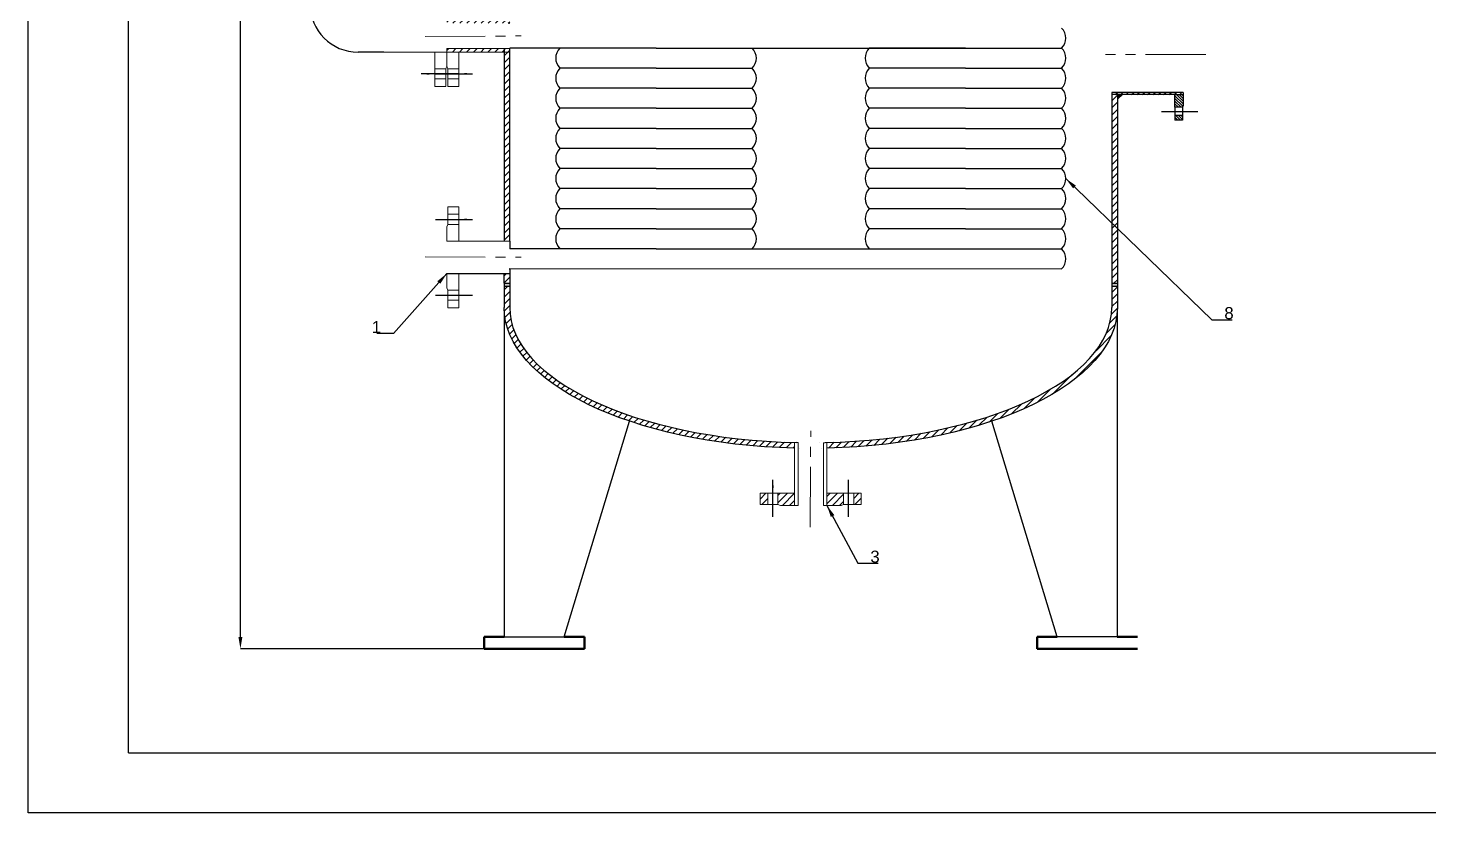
# Model space of a CAD drawing. Header units: inches. Extents: x 102447 to 288095, y 37526 to 105682.
# Drawn here: x 130085 to 133576, y 82265 to 84221 of the extents above; entities that cross this region are included whole.
import ezdxf

# ---------------------------------------------------------------- set-up
doc = ezdxf.new("R2010")
doc.units = ezdxf.units.IN
doc.header["$LTSCALE"] = 200
doc.header["$MEASUREMENT"] = 0
doc.linetypes.add('ACAD_ISO04W100', pattern=[30, 24, -3, 0, -3])
doc.linetypes.add('CENTER2', pattern=[1.125, 0.75, -0.125, 0.125, -0.125])
for name, color, linetype, lineweight in [('chinh', 7, 'Continuous', 50), ('KI HIEU', 40, 'Continuous', 25), ('tam', 211, 'CENTER2', 18)]:
    doc.layers.add(name, color=color, linetype=linetype, lineweight=lineweight)
for name, color, linetype in [('d', 6, 'Continuous'), ('EQUIP', 3, 'Continuous'), ('Layer1', 5, 'ACAD_ISO04W100')]:
    doc.layers.add(name, color=color, linetype=linetype)
doc.styles.get("Standard").update_dxf_attribs({"font": 'Font - TrueType - Arial.ttf'})
doc.dimstyles.get("Standard").update_dxf_attribs({"dimtxt": 30, "dimasz": 30, "dimexe": 0.18, "dimexo": 0.0625, "dimgap": 1, "dimtad": 1, "dimtoh": 1, "dimdec": 0, "dimzin": 0, "dimdsep": 46, "dimtxsty": 'Standard', "dimcen": 0.09, "dimadec": 0, "dimazin": 0, "dimtfac": 1, "dimtdec": 0, "dimtofl": 0, "dimtmove": 0, "dimatfit": 3, "dimfxl": 1, "dimtolj": 1, "dimtzin": 0, "dimarcsym": 0})
pattern_1 = [(45, (45085.28605704137, 71704.26901997528), (-8.909469814888897, 8.9094698148889), [])]
pattern_2 = [(315, (117763.8820273316, 127629.9710141219), (3.341051180583338, 3.341051180583336), [])]

# ---------------------------------------------------------------- blocks, each defined once
blk = doc.blocks.new('*D80')
at = {"layer": 'Defpoints', "color": 0, "transparency": 16777216}
for p in [(130614.4834308268, 90011.48046601511), (131933.3841119655, 90011.48046601511), (131271.4878481861, 82674.19684947745)]:
    blk.add_point(p, dxfattribs=at)
at = {"layer": 'EQUIP', "color": 0, "lineweight": -2, "transparency": 16777216}
for p, q in [((131933.3216119655, 90011.48046601511), (130614.3034308268, 90011.48046601511)), ((130614.4834308268, 82704.19684947745), (130614.4834308268, 89981.48046601511)), ((131271.4253481861, 82674.19684947745), (130614.3034308268, 82674.19684947745))]:
    blk.add_line(p, q, dxfattribs=at)
at = {"layer": 'EQUIP', "color": 0, "transparency": 16777216}
for points in [[(130609.4834308268, 89981.48046601511), (130619.4834308268, 89981.48046601511), (130614.4834308268, 90011.48046601511)], [(130609.4834308268, 82704.19684947745), (130619.4834308268, 82704.19684947745), (130614.4834308268, 82674.19684947745)]]:
    blk.add_solid(points, dxfattribs=at)
at = {"layer": 'EQUIP', "color": 0, "transparency": 16777216, "insert": (130598.1662411951, 86342.83865774622), "char_height": 30, "attachment_point": 5, "rotation": 90}
blk.add_mtext('\\A1;7000', dxfattribs=at)

msp = doc.modelspace()

# ---------------------------------------------------------------- hatches: boundary and pattern name
h = msp.add_hatch(color=256)
h.dxf.hatch_style = 1
h.paths.add_polyline_path([(132785.5262375496, 89629.62940688235), (132785.5262375496, 89622.21292979774), (132799.569602926, 89622.21292979775), (132799.569602926, 89629.62940688235)])
h.paths.add_polyline_path([(131285.4444828093, 89622.21292979382), (131285.4444828093, 89629.62940688235), (131271.487848186, 89629.62940688235), (131271.487848186, 89622.21292979381)])
h.paths.add_polyline_path([(131271.487848186, 83585.1682000192), (131271.487848186, 83577.75172293067), (131285.4444828093, 83577.7517229307), (131285.4444828093, 83585.1682000192)])
h.paths.add_polyline_path([(132799.5696029257, 83585.1682000192), (132785.5262375496, 83585.1682000192), (132785.5262375496, 83577.75172293457), (132799.5696029257, 83577.75172293463)])
h = msp.add_hatch()
h.set_pattern_fill('ANSI31', color=256, scale=100)
h.set_pattern_definition([(45, (238.6744122883538, 0), (-8.838834764831843, 8.838834764831843), [])])
edge = h.paths.add_edge_path()
edge.add_ellipse((132035.5287255559, 83524.42932586238), major_axis=(-764.0408773698728, -1.9790605e-09), ratio=0.4590331824288924, start_angle=93.02173843071613, end_angle=158.1053849663019)
edge.add_ellipse((132035.5287255559, 83524.42932586238), major_axis=(-764.0408773698728, -1.9790605e-09), ratio=0.4590331824288924, start_angle=158.1053849663019, end_angle=180)
edge.add_line((132799.5696029258, 83524.42932586455), (132799.5696029257, 83577.75172293463))
edge.add_line((132799.5696029257, 83577.75172293463), (132785.5262375496, 83577.75172293457))
edge.add_line((132785.5262375496, 83577.75172293457), (132785.5262375496, 83524.42932586037))
edge.add_ellipse((132035.4853601794, 83524.42932586037), major_axis=(-750.0408773701346, 0), ratio=0.4489356855102579, start_angle=93.08151245168392, end_angle=180, ccw=False)
edge.add_line((132075.8050179261, 83188.19608484827), (132075.8050179261, 83174.19684947738))
edge = h.paths.add_edge_path()
edge.add_ellipse((132035.4853601794, 83524.42932586037), major_axis=(-750.0408773701346, 0), ratio=0.4489356855102579, start_angle=1.1368683772161603e-13, end_angle=86.9184875483163, ccw=False)
edge.add_line((131285.4444828093, 83524.42932586037), (131285.4444828093, 83577.7517229307))
edge.add_line((131285.4444828093, 83577.7517229307), (131271.487848186, 83577.75172293067))
edge.add_line((131271.487848186, 83577.75172293067), (131271.487848186, 83524.42932586059))
edge.add_ellipse((132035.5287255559, 83524.42932586238), major_axis=(-764.0408773698728, -1.9790605e-09), ratio=0.4590331824288924, start_angle=0, end_angle=21.8946150335844)
edge.add_ellipse((132035.5287255559, 83524.42932586238), major_axis=(-764.0408773698728, -1.9790605e-09), ratio=0.4590331824288924, start_angle=21.8946150335844, end_angle=54.74106035382532)
edge.add_ellipse((132035.5287255559, 83524.42932586238), major_axis=(-764.0408773698728, -1.9790605e-09), ratio=0.4590331824288924, start_angle=54.74106035382532, end_angle=86.97174851454668)
edge.add_line((131995.1657024327, 83174.19895336713), (131995.1657024327, 83188.19608484827))
h.paths.add_polyline_path([(132799.5696029257, 84054.70221283929), (132785.5262375496, 84054.70221283929), (132785.5262375496, 83619.39625593078), (132785.5262375496, 83585.1682000192), (132799.5696029256, 83585.1682000192)])
h.paths.add_polyline_path([(131285.4444828093, 84789.08361601892), (131271.487848186, 84789.08361601892), (131271.487848186, 84260.81744884369), (131285.4444828093, 84260.81744884369)])
edge = h.paths.add_edge_path()
edge.add_arc((132630.5112949721, 84911.41634027143), 266.7347769212589, 305.5366476689805, 309.33154105850355, ccw=False)
edge.add_line((132785.5438325184, 84694.36253698479), (132785.5264614776, 84254.51898522124))
edge.add_line((132785.5264614776, 84254.51898522124), (132799.5696029257, 84254.55299157706))
edge.add_line((132799.5696029257, 84254.55299157706), (132799.5696029257, 84705.09927909834))
edge = h.paths.add_edge_path()
edge.add_arc((132630.511294972, 84911.41634027088), 266.7347769213214, 50.66845894147515, 54.45882668854848)
edge.add_line((132785.560976542, 85128.45789726933), (132785.5438325184, 84694.3625369848))
edge.add_arc((132630.5112949723, 84911.41634027155), 266.7347769212575, 305.5366476689424, 309.3315410584635)
edge.add_line((132799.5696029257, 84705.09927909834), (132799.5696029258, 85117.73340144393))
edge = h.paths.add_edge_path()
edge.add_line((132799.5696029258, 85341.21235590335), (132785.5693789987, 85341.21235590335))
edge.add_line((132785.5693789987, 85341.21235590335), (132785.560976542, 85128.45789726933))
edge.add_arc((132630.511294972, 84911.41634027088), 266.7347769213205, 50.668458941475194, 54.45882668854853, ccw=False)
edge.add_line((132799.5696029258, 85117.73340144393), (132799.5696029258, 85341.21235590335))
h.paths.add_polyline_path([(132799.5696029258, 86484.7945944045), (132785.569602926, 86484.7945944045), (132785.569602926, 85541.0293395195), (132799.5696029257, 85541.06324140557)])
h.paths.add_polyline_path([(131285.4444828093, 85988.01170048695), (131271.487848186, 85988.01170048695), (131271.487848186, 84844.89022891858), (131285.4444828093, 84844.89022891858)])
h.paths.add_polyline_path([(131285.4444828092, 87192.47622951893), (131271.487848186, 87192.47622951893), (131271.487848186, 86043.81831338657), (131285.4444828092, 86043.81831338657)])
h.paths.add_polyline_path([(131271.487848186, 83689.82746556807), (131285.4444828093, 83689.82746556807), (131285.4444828093, 83710.81765870714), (131271.487848186, 83710.81765870714)])
h.paths.add_polyline_path([(131285.4444828093, 83609.18815007464), (131271.487848186, 83609.18815007468), (131271.487848186, 83585.1682000192), (131285.4444828093, 83585.1682000192)])
h.paths.add_polyline_path([(131271.487848186, 84232.42072807407), (131285.4444828093, 84232.4207280741), (131285.4444828093, 84260.81744884369), (131271.487848186, 84260.81744884369)])
h.paths.add_polyline_path([(131285.4444828093, 84169.42126284512), (131271.487848186, 84169.42126284512), (131271.487848186, 83710.81765870714), (131285.4444828093, 83710.81765870714)])
h = msp.add_hatch()
h.set_pattern_fill('ANSI31', color=6, scale=100)
h.set_pattern_definition([(45, (0, -5421.740139694768), (-8.838834764831843, 8.838834764831843), [])])
h.paths.add_polyline_path([(131285.4444828093, 84232.4207280741), (131128.7315374366, 84232.4207280741), (131128.7315374366, 84241.2406532063), (131285.4444828093, 84241.2406532063)])
h.paths.add_polyline_path([(131285.4444828093, 84160.6013377129), (131158.9712807464, 84160.6013377129), (131128.7315374366, 84160.6013377129), (131128.7315374366, 84169.42126284509), (131285.4444828093, 84169.42126284509)])
at = {"linetype": 'Continuous'}
msp.add_hatch(color=0, dxfattribs=at).paths.add_polyline_path([(132799.6926460849, 84043.07778499823), (132812.5189600459, 84054.70221283929), (132799.5776186977, 84054.70221283929)])
at = {"layer": 'd', "linetype": 'ByBlock'}
h = msp.add_hatch(dxfattribs=at)
h.set_pattern_fill('ANSI31', color=256, scale=75.59935827461754, angle=-1.27e-14, style=0)
h.set_pattern_definition([(44.99999999999999, (117767.6620004094, 127629.9710141219), (-6.682102361166673, 6.682102361166677), [])])
h.paths.add_polyline_path([(132942.9545855176, 84054.70221283929), (132837.3366052784, 84054.70221283929), (132812.5189600459, 84054.70221283929), (132785.6926460849, 84054.70221283929), (132785.6926460851, 84060.37216470936), (132837.3272327657, 84060.37216470962), (132963.1144143907, 84060.37216470962), (132963.1144143907, 84054.70221283929)])
edge = h.paths.add_edge_path(flags=16)
edge.add_line((132785.6926460849, 84054.70221283929), (132812.5189600457, 84054.70221283929))
at = {"layer": 'd'}
h = msp.add_hatch(dxfattribs=at)
h.set_pattern_fill('ANSI31', color=256, scale=37.79967913730877, angle=-90.00000000000001, style=0)
h.set_pattern_definition(pattern_2)
h.paths.add_polyline_path([(132942.9545855176, 84023.2024802248), (132942.9545855176, 84054.70221283929), (132963.1144143907, 84054.70221283929), (132963.1144143907, 84027.61244279043), (132961.8544250863, 84023.2024802248)])
h = msp.add_hatch(dxfattribs=at)
h.set_pattern_fill('ANSI31', color=256, scale=37.79967913730877, angle=-90.00000000000001, style=0)
h.set_pattern_definition(pattern_2)
h.paths.add_polyline_path([(132942.9545855176, 84003.04265135144), (132942.9545855176, 83991.07275295783), (132961.8544250863, 83991.07275295783), (132961.8544250863, 84003.04265135144)])
at = {"layer": 'd', "linetype": 'ByBlock'}
h = msp.add_hatch(dxfattribs=at)
h.set_pattern_fill('ANSI31', color=256, scale=100.7991443661567, style=0)
h.set_pattern_definition(pattern_1)
h.paths.add_polyline_path([(131928.3862692903, 83061.72288278533), (131909.4864297219, 83061.72288278533), (131909.4864297219, 83034.00311808495), (131928.3862692903, 83034.00311808495)])
h = msp.add_hatch(dxfattribs=at)
h.set_pattern_fill('ANSI31', color=256, scale=100.7991443661567, style=0)
h.set_pattern_definition(pattern_1)
h.paths.add_polyline_path([(131953.586055382, 83061.72288278533), (131995.1657024327, 83061.72288278533), (131995.1657024327, 83031.48313947553), (131959.8860019048, 83031.48313947553), (131953.586055382, 83034.00311808495)])
h = msp.add_hatch(dxfattribs=at)
h.set_pattern_fill('ANSI31', color=256, scale=100.7991443661567, style=0)
h.set_pattern_definition(pattern_1)
h.paths.add_polyline_path([(132117.3846649768, 83061.72288278533), (132075.8050179261, 83061.72288278533), (132075.8050179261, 83031.48313947553), (132111.084718454, 83031.48313947553), (132117.3846649768, 83034.00311808495)])
h = msp.add_hatch(dxfattribs=at)
h.set_pattern_fill('ANSI31', color=256, scale=100.7991443661567, style=0)
h.set_pattern_definition(pattern_1)
h.paths.add_polyline_path([(132142.5844510685, 83061.72288278533), (132161.4842906374, 83061.72288278533), (132161.4842906374, 83034.00311808495), (132142.5844510685, 83034.00311808495)])

# ---------------------------------------------------------------- linework, layer by layer
for p, q in [((130085.2271617518, 82265.4613463471), (130085.2271617518, 90975.46134634712)), ((130335.2271617518, 82415.4613463471), (130335.2271617518, 90825.46134634713)), ((131271.487848186, 84169.42126284509), (131271.487848186, 83689.82746556807)), ((131410.3842991323, 84170.65841471322), (131285.4444828093, 84170.65841471321)), ((131285.4444828093, 83689.82746556807), (131285.4444828093, 84170.65841471321)), ((131650.028789112, 84170.65841471322), (131410.3842991323, 84170.65841471322)), ((131650.028789112, 84170.65841471322), (132660.6731519793, 84170.65841471325)), ((132421.0286619997, 84170.65841471322), (132181.38417202, 84170.65841471322)), ((132421.0286619997, 84170.65841471322), (132660.6731519794, 84170.65841471322)), ((130970.1109980267, 84160.60133771293), (130907.5978390308, 84160.6013377129)), ((130972.0185920638, 84160.6013377129), (130970.1109980267, 84160.60133771293)), ((131650.0291310343, 84120.65862457642), (131410.3846410546, 84120.65862457642)), ((131650.0291310343, 84120.65862457642), (131889.673621014, 84120.65862457642)), ((132421.0283200774, 84120.65862457642), (132181.3838300977, 84120.65862457642)), ((132421.0283200774, 84120.65862457642), (132660.6728100571, 84120.65862457642)), ((131650.0291310343, 84070.65862457642), (131410.3846410546, 84070.65862457642)), ((131650.0291310343, 84070.65862457642), (131889.673621014, 84070.65862457642)), ((132421.0283200774, 84070.65862457642), (132181.3838300977, 84070.65862457642)), ((132421.0283200774, 84070.65862457642), (132660.6728100571, 84070.65862457642)), ((132785.5262375496, 84060.37216470962), (132785.5262375496, 83619.39625593078)), ((132799.5696029257, 84054.7022128393), (132799.5696029257, 83585.1682000192)), ((131650.0291310343, 84020.65862457642), (131410.3846410546, 84020.65862457642)), ((131650.0291310343, 84020.65862457642), (131889.673621014, 84020.65862457642)), ((132421.0283200774, 84020.65862457642), (132181.3838300977, 84020.65862457642)), ((132421.0283200774, 84020.65862457642), (132660.6728100571, 84020.65862457642)), ((131650.0291310343, 83970.65862457642), (131410.3846410546, 83970.65862457642)), ((131650.0291310343, 83970.65862457642), (131889.673621014, 83970.65862457642)), ((132421.0283200774, 83970.65862457642), (132181.3838300977, 83970.65862457642)), ((132421.0283200774, 83970.65862457642), (132660.6728100571, 83970.65862457642)), ((131650.0291310343, 83920.65862457642), (131410.3846410546, 83920.65862457642)), ((131650.0291310343, 83920.65862457642), (131889.673621014, 83920.65862457642)), ((132421.0283200774, 83920.65862457642), (132181.3838300977, 83920.65862457642)), ((132421.0283200774, 83920.65862457642), (132660.6728100571, 83920.65862457642)), ((131650.0291310343, 83870.65862457642), (131410.3846410546, 83870.65862457642)), ((131650.0291310343, 83870.65862457642), (131889.673621014, 83870.65862457642)), ((132421.0283200774, 83870.65862457642), (132181.3838300977, 83870.65862457642)), ((132421.0283200774, 83870.65862457642), (132660.6728100571, 83870.65862457642)), ((131650.0291310343, 83820.65862457642), (131410.3846410546, 83820.65862457642)), ((131650.0291310343, 83820.65862457642), (131889.673621014, 83820.65862457642)), ((132421.0283200774, 83820.65862457642), (132181.3838300977, 83820.65862457642)), ((132421.0283200774, 83820.65862457642), (132660.6728100571, 83820.65862457642)), ((131650.0291310343, 83770.65862457642), (131410.3846410546, 83770.65862457642)), ((131650.0291310343, 83770.65862457642), (131889.673621014, 83770.65862457642)), ((132421.0283200774, 83770.65862457642), (132181.3838300977, 83770.65862457642)), ((132421.0283200774, 83770.65862457642), (132660.6728100571, 83770.65862457642)), ((131650.0291310343, 83720.65862457643), (131410.3846410546, 83720.65862457642)), ((131650.0291310343, 83720.65862457643), (131889.673621014, 83720.65862457642)), ((132421.0283200774, 83720.65862457643), (132181.3838300977, 83720.65862457642)), ((132421.0283200774, 83720.65862457643), (132660.6728100571, 83720.65862457642)), ((131285.4444828093, 83689.82746556807), (131285.4444828093, 83670.61573102226)), ((131650.0291310343, 83670.65862457642), (131285.4444828093, 83670.65862457642)), ((131285.4444828093, 83670.61573102226), (131285.4444828093, 83670.65862457642)), ((131650.0291310343, 83670.65862457642), (132660.6733229404, 83670.6583572743)), ((131128.7315374366, 83609.18815007465), (131285.4444828093, 83609.18815007465)), ((131271.487848186, 83585.1682000192), (131271.487848186, 83609.18815007465)), ((131285.4444828093, 83621.43587096622), (132660.6733229404, 83620.65835727482)), ((132785.5262375496, 83619.39625593078), (132785.5262375496, 83585.1682000192)), ((131271.487848186, 83585.1682000192), (131285.4444828093, 83585.1682000192)), ((131271.487848186, 83585.1682000192), (131271.487848186, 83577.75172293067)), ((131271.487848186, 83577.75172293067), (131271.487848186, 83524.42932586037)), ((131271.487848186, 83577.75172293067), (131285.4444828093, 83577.7517229307)), ((131285.4444828093, 83585.1682000192), (131285.4444828093, 83577.75172293073)), ((132785.5262375496, 83585.1682000192), (132799.5696029257, 83585.1682000192)), ((132785.5262375496, 83585.1682000192), (132785.5262375496, 83577.75172293457)), ((132785.5262375496, 83577.75172293457), (132785.5262375496, 83524.42932586037)), ((132785.5262375496, 83577.75172293457), (132799.5696029257, 83577.75172293463)), ((132799.5696029257, 83585.1682000192), (132799.5696029257, 83577.75172293463)), ((132799.5696029257, 83577.75172293461), (132799.5696029258, 83524.4293258604)), ((131271.6537066964, 83517.12192914497), (131271.4878481859, 82704.19684947762)), ((132799.3087103899, 83517.12192914497), (132799.4745689004, 82704.19684947762)), ((131421.4878481859, 82704.19684947762), (131583.8831915551, 83241.54613785283)), ((132649.4745689004, 82704.19684947762), (132487.0792255312, 83241.54613785283)), ((132003.9856275649, 83187.70921041752), (131999.369363053, 83188.09979975113)), ((132066.976789521, 83187.70921041751), (132071.3867520874, 83188.0951690375)), ((131271.4878481859, 82704.19684947762), (131421.4878481859, 82704.19684947762)), ((132799.4745689004, 82704.19684947762), (132649.4745689004, 82704.19684947762)), ((130335.2271617518, 82415.4613463471), (136275.2004645863, 82415.4613463471)), ((136425.2004645863, 82265.46134634712), (130085.2271617518, 82265.4613463471))]:
    msp.add_line(p, q)
at = {"color": 0, "linetype": 'Continuous', "lineweight": 9}
for p, q in [((131128.7315374366, 84160.6013377129), (131128.7315374366, 84169.42126284509)), ((131285.4444828093, 84169.42126284509), (131128.7315374366, 84169.42126284509)), ((131128.7315374366, 84160.6013377129), (131128.7315374366, 84169.42126284509)), ((130972.0185920638, 84160.6013377129), (131098.4917941268, 84160.6013377129)), ((131098.4917941268, 84160.6013377129), (131128.7315374366, 84160.6013377129)), ((131098.4917941268, 84119.0216906622), (131098.4917941268, 84160.6013377129)), ((131158.9712807464, 84160.6013377129), (131128.7315374366, 84160.6013377129)), ((131128.7315374366, 84160.6013377129), (131128.7315374366, 84125.321637185)), ((131128.7315374366, 84160.6013377129), (131128.7315374366, 84125.321637185)), ((131158.9712807464, 84119.0216906622), (131158.9712807464, 84160.6013377129)), ((131285.4444828093, 84160.6013377129), (131158.9712807464, 84160.6013377129)), ((131098.4917941268, 84093.8219045705), (131098.4917941268, 84119.0216906622)), ((131126.2115588271, 84119.0216906622), (131098.4917941268, 84119.0216906622)), ((131126.2115588271, 84093.8219045705), (131098.4917941268, 84093.8219045705)), ((131098.4917941268, 84093.8219045705), (131098.4917941268, 84074.92206500207)), ((131128.7315374366, 84125.321637185), (131126.2115588271, 84119.0216906622)), ((131126.2115588271, 84093.8219045705), (131126.2115588271, 84119.0216906622)), ((131126.2115588271, 84093.8219045705), (131126.2115588271, 84074.92206500207)), ((131128.7315374366, 84125.321637185), (131131.251516046, 84119.0216906622)), ((131131.251516046, 84093.8219045705), (131131.251516046, 84119.0216906622)), ((131131.251516046, 84119.0216906622), (131158.9712807464, 84119.0216906622)), ((131131.251516046, 84093.8219045705), (131158.9712807464, 84093.8219045705)), ((131131.251516046, 84093.8219045705), (131131.251516046, 84074.92206500207)), ((131158.9712807464, 84093.8219045705), (131158.9712807464, 84119.0216906622)), ((131158.9712807464, 84093.8219045705), (131158.9712807464, 84074.92206500207)), ((131126.2115588271, 84074.92206500207), (131098.4917941268, 84074.92206500207)), ((131131.251516046, 84074.92206500207), (131158.9712807464, 84074.92206500207)), ((131131.251516046, 83775.50673827888), (131158.9712807464, 83775.50673827888)), ((131131.251516046, 83756.60689871045), (131131.251516046, 83775.50673827888)), ((131131.251516046, 83756.60689871045), (131131.251516046, 83731.40711261878)), ((131131.251516046, 83756.60689871045), (131158.9712807464, 83756.60689871045)), ((131158.9712807464, 83756.60689871045), (131158.9712807464, 83775.50673827888)), ((131158.9712807464, 83756.60689871045), (131158.9712807464, 83731.40711261878)), ((131128.7315374366, 83725.10716609597), (131131.251516046, 83731.40711261878)), ((131128.7315374366, 83689.82746556807), (131128.7315374366, 83725.10716609597)), ((131131.251516046, 83731.40711261878), (131158.9712807464, 83731.40711261878)), ((131158.9712807464, 83731.40711261878), (131158.9712807464, 83689.82746556807)), ((131285.4444828093, 83689.82746556807), (131128.7315374366, 83689.82746556807)), ((131128.7315374366, 83609.18815007465), (131128.7315374366, 83573.90844954675)), ((131158.9712807464, 83567.60850302395), (131158.9712807464, 83609.18815007465)), ((131128.7315374366, 83573.90844954675), (131131.251516046, 83567.60850302395)), ((131131.251516046, 83542.40871693226), (131131.251516046, 83567.60850302395)), ((131131.251516046, 83567.60850302395), (131158.9712807464, 83567.60850302395)), ((131131.251516046, 83542.40871693226), (131131.251516046, 83523.50887736338)), ((131131.251516046, 83542.40871693226), (131158.9712807464, 83542.40871693226)), ((131158.9712807464, 83542.40871693226), (131158.9712807464, 83567.60850302395)), ((131158.9712807464, 83542.40871693226), (131158.9712807464, 83523.50887736338)), ((131131.251516046, 83523.50887736338), (131158.9712807464, 83523.50887736338)), ((131995.1657024327, 83188.19608484827), (131995.1657024327, 83061.72288278533)), ((132003.9856275649, 83187.70921041752), (132003.9856275649, 83031.48313947553)), ((132066.9850927939, 83187.70921041751), (132066.9850927939, 83031.48313947553)), ((132066.9850927939, 83187.70921041751), (132066.9850927939, 83031.48313947553)), ((132075.8050179261, 83188.19608484827), (132075.8050179261, 83061.72288278533)), ((131909.4864297219, 83034.00311808495), (131909.4864297219, 83061.72288278533)), ((131928.3862692903, 83061.72288278533), (131909.4864297219, 83061.72288278533)), ((131928.3862692903, 83061.72288278533), (131953.586055382, 83061.72288278533)), ((131928.3862692903, 83034.00311808495), (131928.3862692903, 83061.72288278533)), ((131953.586055382, 83061.72288278533), (131995.1657024327, 83061.72288278533)), ((131953.586055382, 83034.00311808495), (131953.586055382, 83061.72288278533)), ((131995.1657024327, 83061.72288278533), (131995.1657024327, 83031.48313947553)), ((132117.3846649768, 83061.72288278533), (132075.8050179261, 83061.72288278533)), ((132075.8050179261, 83061.72288278533), (132075.8050179261, 83031.48313947553)), ((132117.3846649768, 83034.00311808495), (132117.3846649768, 83061.72288278533)), ((132142.5844510685, 83061.72288278533), (132117.3846649768, 83061.72288278533)), ((132142.5844510685, 83061.72288278533), (132161.4842906374, 83061.72288278533)), ((132142.5844510685, 83034.00311808495), (132142.5844510685, 83061.72288278533)), ((132161.4842906374, 83034.00311808495), (132161.4842906374, 83061.72288278533)), ((131928.3862692903, 83034.00311808495), (131909.4864297219, 83034.00311808495)), ((131928.3862692903, 83034.00311808495), (131953.586055382, 83034.00311808495)), ((131959.8860019048, 83031.48313947553), (131953.586055382, 83034.00311808495)), ((131995.1657024327, 83031.48313947553), (131959.8860019048, 83031.48313947553)), ((131995.1657024327, 83031.48313947553), (132003.9856275649, 83031.48313947553)), ((132066.9850927939, 83031.48313947553), (132075.8050179261, 83031.48313947553)), ((132075.8050179261, 83031.48313947553), (132111.084718454, 83031.48313947553)), ((132111.084718454, 83031.48313947553), (132117.3846649768, 83034.00311808495)), ((132142.5844510685, 83034.00311808495), (132117.3846649768, 83034.00311808495)), ((132142.5844510685, 83034.00311808495), (132161.4842906374, 83034.00311808495))]:
    msp.add_line(p, q, dxfattribs=at)
at = {"color": 0, "linetype": 'Continuous'}
for p, q in [((132853.5576773182, 84060.37216470962), (132785.5262375496, 84060.37216470962)), ((132963.1144143907, 84060.37216470962), (132837.3272327657, 84060.37216470962)), ((132963.1144143907, 84060.37216470962), (132963.1144143907, 84054.70221283929)), ((132861.2519301702, 84054.70221283929), (132785.5262375496, 84054.70221283929)), ((132798.9592396005, 84054.70221283929), (132812.5189600459, 84054.70221283929)), ((132798.9592396005, 84054.70221283929), (132812.5189600459, 84054.70221283929)), ((132799.6926460849, 84043.07778499823), (132812.5189600459, 84054.70221283929)), ((132942.9545855176, 84054.70221283929), (132837.3366052784, 84054.70221283929)), ((132942.9545855176, 84054.70221283929), (132963.1144143907, 84054.70221283929)), ((132942.9545855176, 84023.2024802248), (132942.9545855176, 84054.70221283929)), ((132961.8544250863, 84023.2024802248), (132942.9545855176, 84023.2024802248)), ((132942.9545855176, 84023.2024802248), (132942.9545855176, 84003.04265135144)), ((132963.1144143907, 84027.61244279043), (132961.8544250863, 84023.2024802248)), ((132961.8544250863, 84023.2024802248), (132961.8544250863, 84003.04265135144)), ((132963.1144143907, 84054.70221283929), (132963.1144143907, 84027.61244279043)), ((132961.8544250863, 84003.04265135144), (132942.9545855176, 84003.04265135144)), ((132942.9545855176, 84003.04265135144), (132942.9545855176, 83991.07275295783)), ((132961.8544250863, 83991.07275295783), (132942.9545855176, 83991.07275295783)), ((132961.8544250863, 84003.04265135144), (132961.8544250863, 83991.07275295783))]:
    msp.add_line(p, q, dxfattribs=at)
at = {"linetype": 'Continuous'}
for p, q in [((131285.4444828093, 83619.39625593089), (131285.4444828093, 83621.4358709662)), ((131285.4444828093, 83619.39625593089), (131285.4444828093, 83585.1682000192)), ((131285.4444828093, 83577.75172293073), (131285.4444828093, 83524.42932586037))]:
    msp.add_line(p, q, dxfattribs=at)
for centre, radius, start, end in [((130907.5978390308, 84280.60133771288), 120, 180, 270), ((132635.6731519791, 84195.658414713), 35.35533905932738, 315.0000000005248, 44.99999999947521), ((131435.3842991326, 84145.6584147135), 35.35533905932738, 135.0000000005248, 224.9999999994752), ((131864.6736210137, 84145.65820485032), 35.35533905932738, 314.9999999999352, 45.00000000006478), ((132206.383830098, 84145.65820485032), 35.35533905932738, 135.0000000001931, 224.9999999998068), ((132635.6731519791, 84145.6584147135), 35.35533905932738, 315.000000000488, 44.99999999951206), ((131435.3842991326, 84095.6584147135), 35.35533905932738, 135.0000000005248, 224.9999999994752), ((131864.673962936, 84095.6584147135), 35.35533905932738, 314.9999999999352, 45.00000000006478), ((132206.3834881757, 84095.6584147135), 35.35533905932738, 135.0000000001931, 224.9999999998068), ((132635.6731519791, 84095.6584147135), 35.35533905932738, 315.000000000488, 44.99999999951206), ((131435.3842991326, 84045.65841471351), 35.35533905932738, 135.0000000005248, 224.9999999994752), ((131864.673962936, 84045.65841471351), 35.35533905932738, 314.9999999999352, 45.00000000006478), ((132206.3834881757, 84045.65841471351), 35.35533905932738, 135.0000000001931, 224.9999999998068), ((132635.6731519791, 84045.65841471351), 35.35533905932738, 315.000000000488, 44.99999999951206), ((131435.3842991326, 83995.6584147135), 35.35533905932738, 135.0000000005248, 224.9999999994752), ((131864.673962936, 83995.6584147135), 35.35533905932738, 314.9999999999352, 45.00000000006478), ((132206.3834881757, 83995.6584147135), 35.35533905932738, 135.0000000001931, 224.9999999998068), ((132635.6731519791, 83995.6584147135), 35.35533905932738, 315.000000000488, 44.99999999951206), ((131435.3842991326, 83945.65841471349), 35.35533905932738, 135.0000000005248, 224.9999999994752), ((131864.673962936, 83945.65841471349), 35.35533905932738, 314.9999999999352, 45.00000000006478), ((132206.3834881757, 83945.65841471349), 35.35533905932738, 135.0000000001931, 224.9999999998068), ((132635.6731519791, 83945.65841471349), 35.35533905932738, 315.000000000488, 44.99999999951206), ((131435.3844700936, 83895.65890294875), 35.35533905932738, 135.0000000005248, 224.9999999994752), ((131864.673791975, 83895.65890294875), 35.35533905932738, 314.9999999999352, 45.00000000006478), ((132206.3836591367, 83895.65890294875), 35.35533905932738, 135.0000000001931, 224.9999999998068), ((132635.6729810181, 83895.65890294875), 35.35533905932738, 315.000000000488, 44.99999999951206), ((131435.3842991326, 83845.65841471349), 35.35533905932738, 135.0000000005248, 224.9999999994752), ((131864.673962936, 83845.65841471349), 35.35533905932738, 314.9999999999352, 45.00000000006478), ((132206.3834881757, 83845.65841471349), 35.35533905932738, 135.0000000001931, 224.9999999998068), ((132635.6731519791, 83845.65841471349), 35.35533905932738, 315.000000000488, 44.99999999951206), ((131435.3842991326, 83795.6584147135), 35.35533905932738, 135.0000000005248, 224.9999999994752), ((131864.673962936, 83795.6584147135), 35.35533905932738, 314.9999999999352, 45.00000000006478), ((132206.3834881757, 83795.6584147135), 35.35533905932738, 135.0000000001931, 224.9999999998068), ((132635.6731519791, 83795.6584147135), 35.35533905932738, 315.000000000488, 44.99999999951206), ((131435.3842991326, 83745.65841471349), 35.35533905932738, 135.0000000005248, 224.9999999994752), ((131864.673962936, 83745.65841471349), 35.35533905932738, 314.9999999999352, 45.00000000006478), ((132206.3834881757, 83745.65841471349), 35.35533905932738, 135.0000000001931, 224.9999999998068), ((132635.6731519791, 83745.65841471349), 35.35533905932738, 315.000000000488, 44.99999999951206), ((131435.3841281716, 83695.65835727406), 35.35533905932738, 135.0000000005248, 224.9999999994752), ((131864.674133897, 83695.65835727406), 35.35533905932738, 314.9999999999352, 45.00000000006478), ((132206.3833172147, 83695.65835727406), 35.35533905932738, 135.0000000001931, 224.9999999998068), ((132635.6733229401, 83695.65835727406), 35.35533905932738, 315.000000000488, 44.99999999951206), ((132635.6733229401, 83645.65835727454), 35.35533905932738, 315.0000000005248, 44.99999999947521)]:
    msp.add_arc(centre, radius, start, end)
at = {"extrusion": (0, 0, -1)}
for start_param, end_param in [(4.765241939384258, 6.283185307179585), (3.141592653589793, 4.659649695634643)]:
    msp.add_ellipse((132035.5287255559, 83524.42932586238), major_axis=(-764.0408773698728, -1.9790605e-09), ratio=0.4590331824288924, start_param=start_param, end_param=end_param, dxfattribs=at)
for start_param, end_param in [(0, 1.52262566125263), (1.618680537329624, 3.141592653589793)]:
    msp.add_ellipse((132035.4853601794, 83524.42932586037), major_axis=(-750.0408773701346, 0), ratio=0.4489356855102579, start_param=start_param, end_param=end_param)
at = {"layer": 'chinh'}
for p, q in [((131271.4878481859, 82704.19684947762), (131221.4878481859, 82704.19684947762)), ((131221.4878481859, 82704.19684947762), (131221.4878481859, 82674.19684947762)), ((131421.4878481859, 82704.19684947762), (131471.4878481859, 82704.19684947762)), ((131471.4878481859, 82704.19684947762), (131471.4878481859, 82674.19684947762)), ((132649.4745689004, 82704.19684947762), (132599.4745689004, 82704.19684947762)), ((132599.4745689004, 82704.19684947762), (132599.4745689004, 82674.19684947762)), ((132799.4745689004, 82704.19684947762), (132849.4745689004, 82704.19684947762)), ((131471.4878481859, 82674.19684947762), (131221.4878481859, 82674.19684947762)), ((132599.4745689004, 82674.19684947762), (132849.4745689004, 82674.19684947762))]:
    msp.add_line(p, q, dxfattribs=at)
at = {"layer": 'Layer1'}
for p, q in [((131073.5116346357, 84106.4217976166), (131065.0747731572, 84106.4217976166)), ((131157.2565289589, 84106.4217976166), (131073.5116346357, 84106.4217976166)), ((131084.7610505065, 84106.4217976166), (131073.5116346357, 84106.4217976166)), ((131078.8238810664, 84106.4217976166), (131084.7610505065, 84106.4217976166)), ((131100.2065459142, 84106.4217976166), (131183.9514402374, 84106.4217976166)), ((131178.6391938068, 84106.4217976166), (131172.7020243667, 84106.4217976166)), ((131172.7020243667, 84106.4217976166), (131183.9514402374, 84106.4217976166)), ((131183.9514402374, 84106.4217976166), (131192.3883017159, 84106.4217976166)), ((132909.3117271847, 84013.1225657879), (133000.1518426313, 84013.1225657879)), ((131100.2065459142, 83744.00700566437), (131183.9514402374, 83744.00700566437)), ((131178.6391938068, 83744.00700566437), (131172.7020243667, 83744.00700566437)), ((131172.7020243667, 83744.00700566437), (131183.9514402374, 83744.00700566437)), ((131183.9514402374, 83744.00700566437), (131192.3883017159, 83744.00700566437)), ((131100.2065459142, 83555.00860997787), (131192.3883017159, 83555.00860997787)), ((131940.9861623364, 83086.70304227642), (131940.9861623364, 83095.1399037549)), ((131940.9861623364, 83002.95814795324), (131940.9861623364, 83086.70304227642)), ((131940.9861623364, 83075.45362640565), (131940.9861623364, 83086.70304227642)), ((131940.9861623364, 83081.39079584574), (131940.9861623364, 83075.45362640565)), ((132129.9845580229, 83002.95814795324), (132129.9845580229, 83095.1399037549))]:
    msp.add_line(p, q, dxfattribs=at)
at = {"layer": 'tam'}
for p, q in [((131074.7005272703, 84199.49827672548), (131314.4189498606, 84200.91684382332)), ((133020.0263520292, 84154.82533401718), (132770.0426628964, 84154.82533401718)), ((131074.7005272703, 83650.93052655549), (131314.4189498606, 83649.51195945762)), ((132034.0626414453, 82977.45212930925), (132035.4812085432, 83217.17055189957))]:
    msp.add_line(p, q, dxfattribs=at)

# ---------------------------------------------------------------- texts
at = {"layer": 'KI HIEU', "char_height": 30}
for s, insert, width, attachment_point in [('\\A1;8', (133066.0542524824, 83495.08414697103), 234.8135935764876, 7), ('\\A1;1', (130965.0189278582, 83460.8967142404), 114.9666828644649, 9), ('\\A1;', (130853.8163699169, 83342.50028053785), 1, 9), ('\\A1;3', (132184.0209979581, 82888.49959274256), 70.1876464353506, 7)]:
    msp.add_mtext(s, dxfattribs=dict(at, insert=insert, width=width, attachment_point=attachment_point))

# ---------------------------------------------------------------- dimensions: what is measured, and where the dimension line sits
at = {"layer": 'EQUIP'}
dim = msp.add_linear_dim(base=(130614.4834308268, 90011.48046601511), p1=(131271.487848186, 82674.19684947742), p2=(131933.3841119654, 90011.48046601508), angle=90, text='7000', dimstyle='Standard', dxfattribs=at)
dim.commit()
dim.dimension.update_dxf_attribs({"geometry": '*D80', "text_midpoint": (130598.1662411951, 86342.83865774622)})

# ---------------------------------------------------------------- leaders
at = {"layer": 'KI HIEU', "annotation_type": 0, "has_hookline": 1}
for points, hookline_direction, text_width in [([(132671.0284910384, 83845.65841471349), (133035.0542524824, 83494.08414697103), (133065.0542524824, 83494.08414697103)], 0, 19.76807639836289), ([(131128.7315374366, 83609.18815007465), (130996.0189278582, 83459.8967142404), (130966.0189278582, 83459.8967142404)], 1, 11.05047748976808), ([(132075.8050179261, 83031.48313947553), (132153.0209979581, 82887.49959274256), (132183.0209979581, 82887.49959274256)], 0, 19.64529331514325)]:
    msp.add_leader(points, dimstyle='Standard', override={"dimgap": 1, "dimtad": 1}, dxfattribs=dict(at, hookline_direction=hookline_direction, text_width=text_width))

doc.saveas('drawing.dxf')
